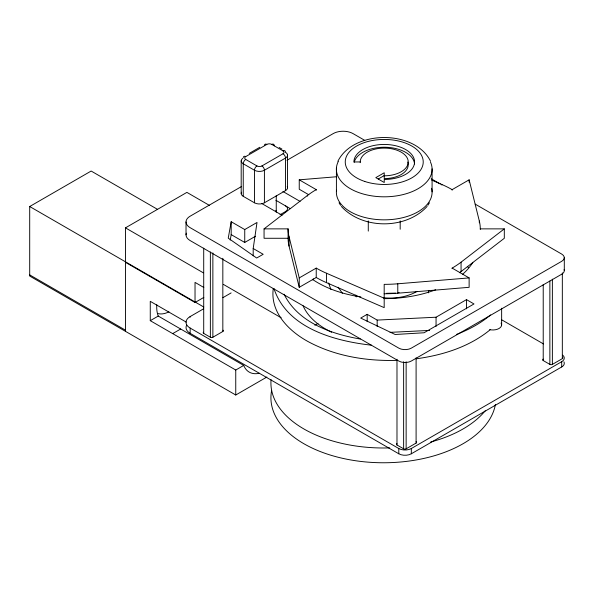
<?xml version="1.0" encoding="UTF-8"?>
<svg xmlns="http://www.w3.org/2000/svg" width="594" height="594" viewBox="0 0 594 594"><rect width="100%" height="100%" fill="white"/><g stroke="black" fill="none" stroke-linecap="round" stroke-linejoin="round"><path stroke-width="0.89" d="M241.186 160.9L241.186 193.451M287.555 155.197L287.555 187.749M428.816 290.384L428.356 292.842M273.27 288.565C269.884 313.335 290.644 332.87 310.974 343.094C337.206 356.474 367.196 361.159 396.413 360.387M253.193 248.515L257.016 222.46L244.743 229.551L231.185 221.725L228.244 238.142L256.69 258.026L263.179 254.277L253.193 248.515L253.193 255.888M230.205 240.095L231.185 234.623L231.185 221.725M337.912 161.204C353.579 129.633 414.887 129.633 430.553 161.204M312.704 279.848L313.328 278.838M427.866 205.316L429.432 202.792M427.108 206.43C405.984 229.633 362.481 229.633 341.357 206.43M490.592 314.924C480.524 323.47 468.718 329.752 456.422 334.452M490.592 329.395C469.691 346.829 442.73 355.219 416.134 358.813M384.184 293.763A96.102 55.48 0 0 0 397.78 293.206L469.126 287.318L469.126 277.91L397.78 283.791A96.102 55.48 0 0 1 384.184 284.355L384.184 307.633L326.529 282.662A96.102 55.48 0 0 1 316.231 277.509L299.242 287.318L289.055 246.124A96.102 55.48 0 0 1 288.083 238.276L264.063 238.276L264.063 228.868L307.306 195.582A96.102 55.48 0 0 1 316.231 189.635L299.242 179.826L299.242 189.234L308.798 194.758M452.138 268.688L452.138 268.102A96.102 55.48 0 0 0 461.063 262.162L504.313 228.868L504.313 238.276L461.063 271.569A96.102 55.48 0 0 1 459.504 272.735M266.877 377.034L235.751 395.01L29.7 276.047L29.7 206.519L91.149 171.042L157.373 209.274M249.25 153.371L259.793 147.282M243.288 157.529A3.519 2.027 60 0 1 245.738 156.593L266.825 144.416A3.519 2.027 0 0 1 271.8 144.416L283.011 150.891A3.519 2.027 -60 0 1 285.499 152.324M125.445 331.318L125.445 227.858L186.895 192.382L209.37 205.361M245.738 156.593A3.519 2.027 0 0 0 245.738 159.459L256.95 165.934A3.519 2.027 0 0 0 261.924 165.934L283.011 153.757A3.519 2.027 0 0 0 283.011 150.891M241.543 186.516L190.147 216.194A14.07 8.123 0 0 0 190.147 227.68L398.789 348.136A8.858 5.116 0 0 0 411.323 348.136L561.701 261.315A8.858 5.116 0 0 0 561.701 254.076L475.207 204.136M286.984 160.283L333.167 133.62A14.07 8.123 0 0 1 353.066 133.62L364.761 140.37M241.52 192.218A7.031 4.061 0 0 0 243.25 196.324L254.462 202.792A7.031 4.061 0 0 0 264.412 202.792L285.499 190.622A7.031 4.061 0 0 0 287.229 186.516M280.034 214.731L285.499 211.575A7.031 4.061 0 0 0 285.499 205.828M231.185 234.623L244.743 242.449L255.487 236.249M378.267 179.009L384.236 175.564M186.264 322.119L150.267 301.336L150.267 320.671L158.249 316.067L243.726 365.421A34.029 19.647 -60 0 0 259.244 373.27M125.445 262.318L195.032 302.495L203.809 297.431M563.884 361.783A8.858 5.116 0 0 1 561.701 366.951L411.323 453.779A8.858 5.116 0 0 1 398.789 453.779L190.147 333.316L190.147 328.059A14.07 8.123 0 0 1 190.147 316.572L203.556 308.835M222.921 297.653L231.118 292.916M172.691 333.62L180.673 329.017M299.242 287.318L299.242 277.91L316.231 268.102A96.102 55.48 0 0 0 326.529 273.255L384.184 298.225M431.756 180.116L441.847 184.482A96.102 55.48 0 0 1 452.138 189.635L469.126 179.826L479.321 221.02A96.102 55.48 0 0 1 480.286 228.868L480.286 229.455M203.415 332.18A1.775 1.025 0 0 0 203.712 333.405L210.365 337.244A1.775 1.025 0 0 0 212.867 337.244L222.832 331.489A1.775 1.025 0 0 0 223.032 330.19M150.267 320.671L235.751 370.025L243.726 365.421M314.827 325.222L318.02 323.381M367.189 314.33L360.699 318.072L395.136 334.496L424.079 332.766L473.99 303.957L466.498 299.628L436.055 317.211L377.168 320.092L367.189 314.33L367.189 321.696M396.985 359.222L396.985 444.988L403.63 448.826A1.775 1.025 0 0 0 406.14 448.826L416.097 443.072L416.097 357.833M543.22 284.578L543.22 360.558L549.866 364.397A1.775 1.025 0 0 0 552.375 364.397L562.332 358.65L562.332 272.884M190.147 328.059L398.789 448.515A8.858 5.116 0 0 0 411.323 448.515L561.701 361.694A8.858 5.116 0 0 0 562.741 355.175M416.929 291.476C406.987 297.089 395.196 298.804 383.924 297.802M398.418 292.686L399.116 292.56M395.567 293.109L386.412 293.317M299.242 179.826L336.701 176.737M390.05 332.358L429.618 330.42M384.236 175.809A24.005 13.862 0 0 0 408.234 161.954A24.005 13.862 0 0 0 384.236 148.092A24.005 13.862 0 0 0 360.231 161.954L353.898 161.954A30.339 17.516 0 0 1 384.236 144.439A30.339 17.516 0 0 1 414.567 161.954A30.339 17.516 0 0 1 384.236 179.462L384.236 182.499L375.809 177.636L384.236 172.772L384.236 178.601A24.005 13.862 0 0 0 407.774 162.036M264.063 228.868L288.083 228.868A96.102 55.48 0 0 0 289.055 236.716L299.242 277.91M480.286 228.868L504.313 228.868M371.54 345.203C334.504 341.038 286.991 328.252 273.931 288.469M360.328 339.048C331.096 333.977 298.21 322.535 284.066 294.23M331.615 332.254C319.876 326.485 308.494 318.102 303.074 305.813M431.192 178.727L440.303 183.984M279.165 147.475L281.964 149.094M452.138 268.102L469.126 277.91M282.907 191.476L300.067 201.388M501.759 319.847L543.495 343.948M275.891 200.282L289.902 208.42M261.642 203.445L282.053 215.236M125.445 227.858L203.311 272.817M223.374 284.4L281.17 317.768M203.816 287.466L195.032 282.395L195.032 302.495M29.7 206.519L203.779 307.024M29.7 274.888L125.445 330.167M342.382 293.28L338.179 287.258M467.5 266.491L468.436 267.686M339.033 202.792L340.6 205.316M330.925 289.516L328.593 283.019M356.118 296.451L356.237 296.889M356.021 296.005L355.88 295.121M564.3 257.699L564.3 270.597M561.701 361.694L561.701 366.951M552.375 279.158L552.375 364.397M549.866 281.007L549.866 364.397M501.64 308.234L501.64 324.859M479.321 221.02L479.321 222.787M469.126 179.826L469.126 182.18M466.498 299.628L466.498 308.843M461.063 262.162L461.063 271.569M452.138 189.635L452.138 190.228M441.847 184.482L441.847 185.068M436.055 317.211L436.055 326.418M432.083 168.852L432.083 191.884M411.323 448.515L411.323 453.779M406.14 361.731L406.14 448.826M403.63 361.731L403.63 448.826M400.185 220.901L400.185 229.247M398.789 448.515L398.789 453.779M397.78 283.791L397.78 293.206M377.168 320.092L377.168 326.537M368.28 220.901L368.28 231.096M360.231 161.954L360.231 162.652M336.412 168.184L336.412 191.216M326.529 273.255L326.529 282.662M316.231 189.635L316.231 190.228M316.231 268.102L316.231 277.509M307.306 195.582L307.306 196.168M289.055 236.716L289.055 246.124M288.083 228.868L288.083 238.276M285.499 190.622L285.499 158.063A7.031 4.061 0 0 0 285.929 152.591M276.255 195.656L276.255 212.199M264.412 202.792L264.412 170.24A3.519 2.027 60 0 0 261.924 165.934M254.462 202.792L254.462 170.24A3.519 2.027 -60 0 1 256.95 165.934M244.743 229.551L244.743 242.449M243.25 196.324L243.25 163.766A7.031 4.061 0 0 1 242.82 158.294M235.751 370.025L235.751 395.01M222.832 258.293L222.832 331.489M212.867 252.925L212.867 337.244M210.365 251.997L210.365 337.244M203.712 248.158L203.712 333.405M190.147 316.572L190.147 317.233M186.026 221.933L186.026 234.838M275.802 210.491A9.749 5.628 0 0 1 276.203 211.613M430.457 162.036A47.854 27.628 0 0 1 383.665 196.814A47.854 27.628 0 0 1 338.32 161.405M431.6 188.283A47.854 27.628 0 0 1 385.944 219.825A47.854 27.628 0 0 1 336.501 190.243M354.202 162.273A30.339 17.516 0 0 1 385.699 147.253A30.339 17.516 0 0 1 414.538 163.959M472.846 262.34A93.882 54.203 0 0 1 462.704 274.198M435.684 289.775A93.882 54.203 0 0 1 384.125 298.641M360.825 296.926A93.882 54.203 0 0 1 312.644 279.499M564.114 269.55A8.858 5.116 0 0 1 561.701 274.213L411.323 361.033A8.858 5.116 0 0 1 398.789 361.033L190.147 240.577A14.07 8.123 0 0 1 186.323 233.175M543.22 360.558A1.775 1.025 0 0 1 543.22 359.11M562.332 357.202A1.775 1.025 0 0 1 562.332 358.65M396.985 444.988A1.775 1.025 0 0 1 396.985 443.54M416.097 441.624A1.775 1.025 0 0 1 416.097 443.072M501.084 323.069A8.858 5.116 0 0 1 499.042 328.482A8.858 5.116 0 0 1 489.679 329.655M271.8 144.416A3.519 2.027 -60 0 1 274.287 145.849M283.011 153.757A3.519 2.027 60 0 1 285.499 158.063L264.412 170.24A7.031 4.061 0 0 1 254.462 170.24L243.25 163.766A3.519 2.027 -60 0 1 245.738 159.459M264.382 145.352A3.519 2.027 60 0 1 266.825 144.416M190.147 333.316A14.07 8.123 0 0 1 186.687 325.111M485.231 410.766A112.541 64.976 0 0 1 430.687 441.995M389.731 447.891A112.541 64.976 0 0 1 271.072 379.663M495.403 404.492A112.541 64.976 0 0 1 371.844 462.414A112.541 64.976 0 0 1 271.525 391.075M168.882 311.85A29.299 16.914 -60 0 1 157.959 313.565M158.249 316.067A34.029 19.647 -60 0 1 156.801 304.752M364.738 181.445A38.989 22.513 0 0 0 423.225 161.954A38.989 22.513 0 0 0 364.738 142.456A38.989 22.513 0 0 0 364.738 181.445"/></g></svg>
